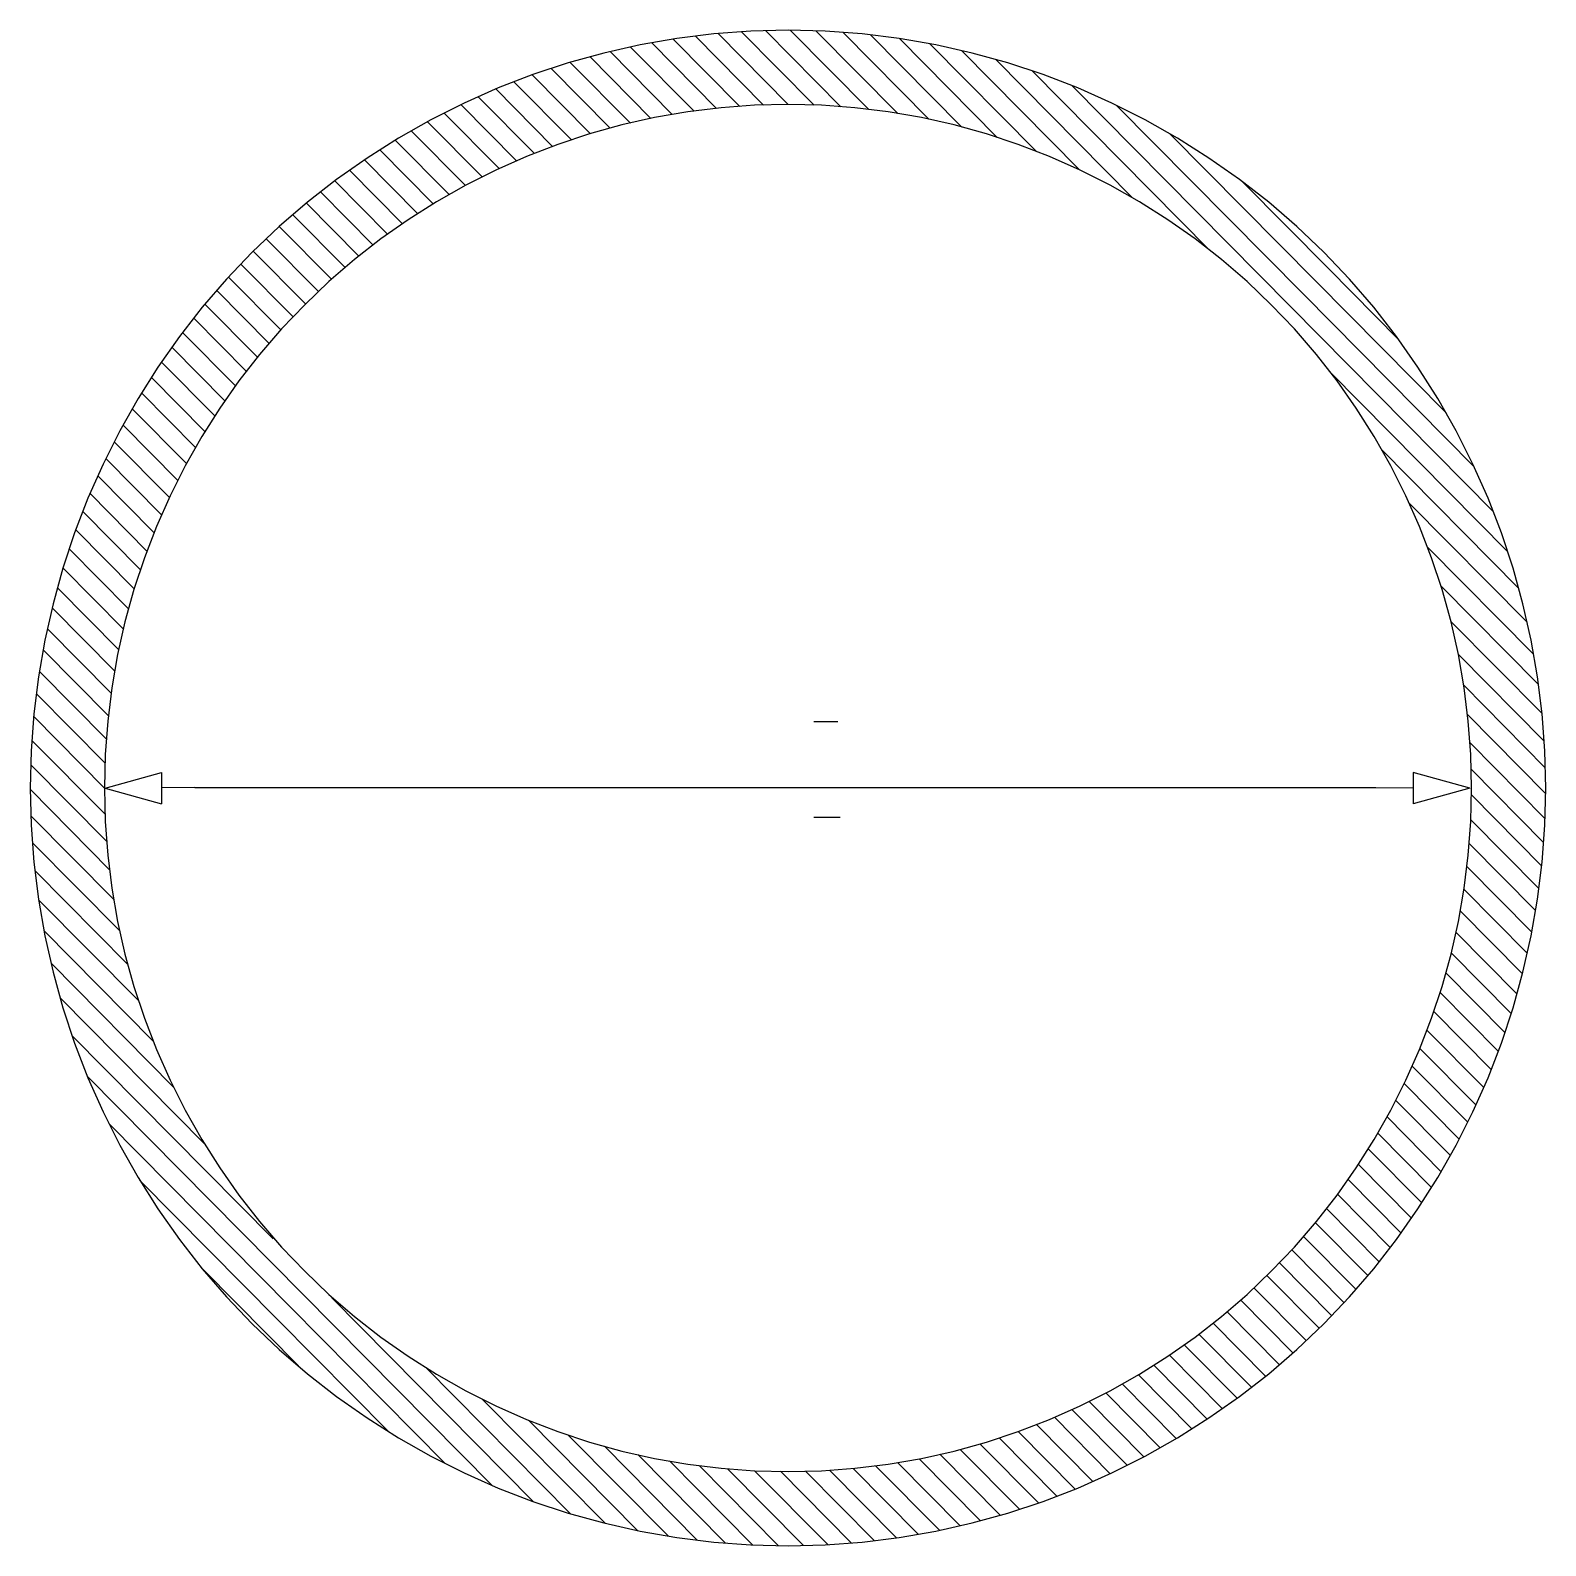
# Model space of a CAD drawing. Extents: x 534 to 1169, y 266 to 900.
import ezdxf

# ---------------------------------------------------------------- set-up
doc = ezdxf.new("R2010")
doc.units = 0
doc.header["$MEASUREMENT"] = 0
doc.layers.add('-1', color=7, linetype='CONTINUOUS')
doc.layers.add('1', color=7, linetype='CONTINUOUS')

msp = doc.modelspace()

# ---------------------------------------------------------------- linework, layer by layer
at = {"layer": '-1', "color": 2, "linetype": 'Continuous'}
for p, q in [((862.54, 610.9), (872.54, 610.9)), ((862.54, 570.7), (873.54, 570.7))]:
    msp.add_line(p, q, dxfattribs=at)
at = {"layer": '-1', "color": 3, "linetype": 'Continuous'}
msp.add_line((603.2, 583.18), (1097.88, 583.18), dxfattribs=at)
at = {"layer": '1', "color": 7, "linetype": 'Continuous'}
for p, q in [((805.15, 896.91), (789.8, 894.25)), ((820.61, 898.82), (805.15, 896.91)), ((836.14, 899.96), (820.61, 898.82)), ((851.72, 900.34), (836.14, 899.96)), ((867.29, 899.96), (851.72, 900.34)), ((882.82, 898.82), (867.29, 899.96)), ((898.28, 896.91), (882.82, 898.82)), ((913.63, 894.25), (898.28, 896.91)), ((774.6, 890.83), (759.59, 886.68)), ((789.8, 894.25), (774.6, 890.83)), ((928.83, 890.83), (913.63, 894.25)), ((943.84, 886.68), (928.83, 890.83)), ((759.59, 886.68), (744.8, 881.79)), ((958.63, 881.79), (943.84, 886.68)), ((730.27, 876.19), (716.03, 869.87)), ((744.8, 881.79), (730.27, 876.19)), ((973.17, 876.19), (958.63, 881.79)), ((987.41, 869.87), (973.17, 876.19)), ((716.03, 869.87), (702.11, 862.87)), ((1001.32, 862.87), (987.41, 869.87)), ((795.86, 863.77), (782.15, 860.7)), ((809.71, 866.18), (795.86, 863.77)), ((823.66, 867.9), (809.71, 866.18)), ((837.67, 868.93), (823.66, 867.9)), ((851.72, 869.28), (837.67, 868.93)), ((865.76, 868.93), (851.72, 869.28)), ((879.78, 867.9), (865.76, 868.93)), ((893.72, 866.18), (879.78, 867.9)), ((907.57, 863.77), (893.72, 866.18)), ((921.28, 860.7), (907.57, 863.77)), ((702.11, 862.87), (688.56, 855.19)), ((768.61, 856.95), (755.27, 852.54)), ((782.15, 860.7), (768.61, 856.95)), ((934.82, 856.95), (921.28, 860.7)), ((948.17, 852.54), (934.82, 856.95)), ((1014.87, 855.19), (1001.32, 862.87)), ((688.56, 855.19), (675.4, 846.86)), ((755.27, 852.54), (742.16, 847.48)), ((961.28, 847.48), (948.17, 852.54)), ((1028.03, 846.86), (1014.87, 855.19)), ((675.4, 846.86), (662.67, 837.89)), ((742.16, 847.48), (729.31, 841.79)), ((974.12, 841.79), (961.28, 847.48)), ((1040.77, 837.89), (1028.03, 846.86)), ((662.67, 837.89), (650.39, 828.31)), ((729.31, 841.79), (716.76, 835.47)), ((986.67, 835.47), (974.12, 841.79)), ((1053.05, 828.31), (1040.77, 837.89)), ((716.76, 835.47), (704.53, 828.54)), ((998.9, 828.54), (986.67, 835.47)), ((650.39, 828.31), (638.59, 818.13)), ((704.53, 828.54), (692.66, 821.03)), ((1010.77, 821.03), (998.9, 828.54)), ((1064.84, 818.13), (1053.05, 828.31)), ((692.66, 821.03), (681.17, 812.94)), ((1022.26, 812.94), (1010.77, 821.03)), ((638.59, 818.13), (627.31, 807.39)), ((681.17, 812.94), (670.1, 804.29)), ((1033.34, 804.29), (1022.26, 812.94)), ((1076.13, 807.39), (1064.84, 818.13)), ((627.31, 807.39), (616.57, 796.11)), ((1086.87, 796.11), (1076.13, 807.39)), ((670.1, 804.29), (659.45, 795.11)), ((1043.98, 795.11), (1033.34, 804.29)), ((616.57, 796.11), (606.39, 784.32)), ((659.45, 795.11), (649.28, 785.42)), ((1054.16, 785.42), (1043.98, 795.11)), ((1097.04, 784.32), (1086.87, 796.11)), ((606.39, 784.32), (596.81, 772.04)), ((649.28, 785.42), (639.59, 775.25)), ((1063.85, 775.25), (1054.16, 785.42)), ((1106.62, 772.04), (1097.04, 784.32)), ((639.59, 775.25), (630.41, 764.61)), ((1073.02, 764.61), (1063.85, 775.25)), ((596.81, 772.04), (587.84, 759.3)), ((1115.59, 759.3), (1106.62, 772.04)), ((630.41, 764.61), (621.76, 753.53)), ((1081.67, 753.53), (1073.02, 764.61)), ((587.84, 759.3), (579.51, 746.14)), ((1123.93, 746.14), (1115.59, 759.3)), ((621.76, 753.53), (613.67, 742.04)), ((1089.76, 742.04), (1081.67, 753.53)), ((579.51, 746.14), (571.83, 732.59)), ((1131.6, 732.59), (1123.93, 746.14)), ((613.67, 742.04), (606.16, 730.17)), ((1097.28, 730.17), (1089.76, 742.04)), ((571.83, 732.59), (564.83, 718.67)), ((606.16, 730.17), (599.23, 717.94)), ((1104.2, 717.94), (1097.28, 730.17)), ((1138.61, 718.67), (1131.6, 732.59)), ((564.83, 718.67), (558.51, 704.43)), ((599.23, 717.94), (592.91, 705.39)), ((1110.52, 705.39), (1104.2, 717.94)), ((1144.92, 704.43), (1138.61, 718.67)), ((592.91, 705.39), (587.22, 692.54)), ((1116.22, 692.54), (1110.52, 705.39)), ((558.51, 704.43), (552.91, 689.9)), ((1150.53, 689.9), (1144.92, 704.43)), ((587.22, 692.54), (582.16, 679.43)), ((1121.27, 679.43), (1116.22, 692.54)), ((552.91, 689.9), (548.02, 675.11)), ((1155.41, 675.11), (1150.53, 689.9)), ((582.16, 679.43), (577.75, 666.09)), ((1125.68, 666.09), (1121.27, 679.43)), ((548.02, 675.11), (543.87, 660.1)), ((1159.57, 660.1), (1155.41, 675.11)), ((577.75, 666.09), (574, 652.55)), ((1129.43, 652.55), (1125.68, 666.09)), ((543.87, 660.1), (540.45, 644.9)), ((1162.98, 644.9), (1159.57, 660.1)), ((574, 652.55), (570.93, 638.84)), ((1132.51, 638.84), (1129.43, 652.55)), ((540.45, 644.9), (537.79, 629.55)), ((1165.64, 629.55), (1162.98, 644.9)), ((570.93, 638.84), (568.52, 624.99)), ((1134.91, 624.99), (1132.51, 638.84)), ((537.79, 629.55), (535.88, 614.09)), ((1167.55, 614.09), (1165.64, 629.55)), ((568.52, 624.99), (566.8, 611.04)), ((1136.63, 611.04), (1134.91, 624.99)), ((535.88, 614.09), (534.74, 598.56)), ((566.8, 611.04), (565.77, 597.03)), ((1137.66, 597.03), (1136.63, 611.04)), ((1168.7, 598.56), (1167.55, 614.09)), ((534.74, 598.56), (534.36, 582.98)), ((565.77, 597.03), (565.42, 582.98)), ((1138.01, 582.98), (1137.66, 597.03)), ((1169.08, 582.98), (1168.7, 598.56)), ((534.36, 582.98), (534.74, 567.41)), ((565.42, 582.98), (565.77, 568.94)), ((1137.66, 568.94), (1138.01, 582.98)), ((1168.7, 567.41), (1169.08, 582.98)), ((534.74, 567.41), (535.88, 551.88)), ((565.77, 568.94), (566.8, 554.92)), ((1136.63, 554.92), (1137.66, 568.94)), ((1167.55, 551.88), (1168.7, 567.41)), ((566.8, 554.92), (568.52, 540.98)), ((1134.91, 540.98), (1136.63, 554.92)), ((535.88, 551.88), (537.79, 536.42)), ((1165.64, 536.42), (1167.55, 551.88)), ((568.52, 540.98), (570.93, 527.13)), ((1132.51, 527.13), (1134.91, 540.98)), ((537.79, 536.42), (540.45, 521.07)), ((1162.98, 521.07), (1165.64, 536.42)), ((570.93, 527.13), (574, 513.42)), ((1129.43, 513.42), (1132.51, 527.13)), ((540.45, 521.07), (543.87, 505.87)), ((1159.57, 505.87), (1162.98, 521.07)), ((574, 513.42), (577.75, 499.88)), ((1125.68, 499.88), (1129.43, 513.42)), ((543.87, 505.87), (548.02, 490.86)), ((1155.41, 490.86), (1159.57, 505.87)), ((577.75, 499.88), (582.16, 486.53)), ((1121.27, 486.53), (1125.68, 499.88)), ((548.02, 490.86), (552.91, 476.07)), ((1150.53, 476.07), (1155.41, 490.86)), ((582.16, 486.53), (587.22, 473.42)), ((1116.22, 473.42), (1121.27, 486.53)), ((552.91, 476.07), (558.51, 461.53)), ((1144.92, 461.53), (1150.53, 476.07)), ((587.22, 473.42), (592.91, 460.58)), ((1110.52, 460.58), (1116.22, 473.42)), ((558.51, 461.53), (564.83, 447.29)), ((592.91, 460.58), (599.23, 448.03)), ((1104.2, 448.03), (1110.52, 460.58)), ((1138.61, 447.29), (1144.92, 461.53)), ((564.83, 447.29), (571.83, 433.38)), ((599.23, 448.03), (606.16, 435.8)), ((1097.28, 435.8), (1104.2, 448.03)), ((1131.6, 433.38), (1138.61, 447.29)), ((571.83, 433.38), (579.51, 419.83)), ((606.16, 435.8), (613.67, 423.93)), ((1089.76, 423.93), (1097.28, 435.8)), ((1123.93, 419.83), (1131.6, 433.38)), ((579.51, 419.83), (587.84, 406.67)), ((613.67, 423.93), (621.76, 412.44)), ((1081.67, 412.44), (1089.76, 423.93)), ((1115.59, 406.67), (1123.93, 419.83)), ((587.84, 406.67), (596.81, 393.93)), ((621.76, 412.44), (630.41, 401.36)), ((1073.02, 401.36), (1081.67, 412.44)), ((1106.62, 393.93), (1115.59, 406.67)), ((630.41, 401.36), (639.59, 390.72)), ((1063.85, 390.72), (1073.02, 401.36)), ((596.81, 393.93), (606.39, 381.65)), ((1097.04, 381.65), (1106.62, 393.93)), ((639.59, 390.72), (649.28, 380.54)), ((1054.16, 380.54), (1063.85, 390.72)), ((606.39, 381.65), (616.57, 369.86)), ((1086.87, 369.86), (1097.04, 381.65)), ((649.28, 380.54), (659.45, 370.85)), ((1043.98, 370.85), (1054.16, 380.54)), ((616.57, 369.86), (627.31, 358.58)), ((659.45, 370.85), (670.1, 361.68)), ((1033.34, 361.68), (1043.98, 370.85)), ((1076.13, 358.58), (1086.87, 369.86)), ((627.31, 358.58), (638.59, 347.83)), ((670.1, 361.68), (681.17, 353.03)), ((1022.26, 353.03), (1033.34, 361.68)), ((1064.84, 347.83), (1076.13, 358.58)), ((681.17, 353.03), (692.66, 344.94)), ((1010.77, 344.94), (1022.26, 353.03)), ((638.59, 347.83), (650.39, 337.66)), ((692.66, 344.94), (704.53, 337.42)), ((998.9, 337.42), (1010.77, 344.94)), ((1053.05, 337.66), (1064.84, 347.83)), ((650.39, 337.66), (662.67, 328.08)), ((704.53, 337.42), (716.76, 330.5)), ((986.67, 330.5), (998.9, 337.42)), ((1040.77, 328.08), (1053.05, 337.66)), ((716.76, 330.5), (729.31, 324.18)), ((974.12, 324.18), (986.67, 330.5)), ((662.67, 328.08), (675.4, 319.11)), ((729.31, 324.18), (742.16, 318.48)), ((961.28, 318.48), (974.12, 324.18)), ((1028.03, 319.11), (1040.77, 328.08)), ((675.4, 319.11), (688.56, 310.77)), ((742.16, 318.48), (755.27, 313.43)), ((948.17, 313.43), (961.28, 318.48)), ((1014.87, 310.77), (1028.03, 319.11)), ((755.27, 313.43), (768.61, 309.02)), ((934.82, 309.02), (948.17, 313.43)), ((688.56, 310.77), (702.11, 303.1)), ((768.61, 309.02), (782.15, 305.27)), ((782.15, 305.27), (795.86, 302.19)), ((907.57, 302.19), (921.28, 305.27)), ((921.28, 305.27), (934.82, 309.02)), ((1001.32, 303.1), (1014.87, 310.77)), ((702.11, 303.1), (716.03, 296.09)), ((795.86, 302.19), (809.71, 299.79)), ((809.71, 299.79), (823.66, 298.07)), ((879.78, 298.07), (893.72, 299.79)), ((893.72, 299.79), (907.57, 302.19)), ((987.41, 296.09), (1001.32, 303.1)), ((716.03, 296.09), (730.27, 289.78)), ((823.66, 298.07), (837.67, 297.04)), ((837.67, 297.04), (851.72, 296.69)), ((851.72, 296.69), (865.76, 297.04)), ((865.76, 297.04), (879.78, 298.07)), ((973.17, 289.78), (987.41, 296.09)), ((730.27, 289.78), (744.8, 284.17)), ((958.63, 284.17), (973.17, 289.78)), ((744.8, 284.17), (759.59, 279.29)), ((759.59, 279.29), (774.6, 275.13)), ((928.83, 275.13), (943.84, 279.29)), ((943.84, 279.29), (958.63, 284.17)), ((774.6, 275.13), (789.8, 271.72)), ((913.63, 271.72), (928.83, 275.13)), ((789.8, 271.72), (805.15, 269.06)), ((805.15, 269.06), (820.61, 267.15)), ((820.61, 267.15), (836.14, 266)), ((867.29, 266), (882.82, 267.15)), ((882.82, 267.15), (898.28, 269.06)), ((898.28, 269.06), (913.63, 271.72)), ((836.14, 266), (851.72, 265.62)), ((851.72, 265.62), (867.29, 266))]:
    msp.add_line(p, q, dxfattribs=at)
at = {"layer": '1', "color": 4, "linetype": 'Continuous'}
for p, q in [((821.77, 867.66), (794.64, 895.09)), ((831.51, 868.48), (803.64, 896.65)), ((841.52, 869.03), (812.98, 897.87)), ((851.83, 869.27), (822.46, 898.95)), ((862.64, 869.01), (832.29, 899.68)), ((873.86, 868.33), (842.41, 900.12)), ((885.54, 867.19), (852.76, 900.32)), ((897.79, 865.47), (863.58, 900.05)), ((910.72, 863.07), (874.76, 899.41)), ((924.5, 859.81), (886.33, 898.38)), ((939.36, 855.45), (898.35, 896.9)), ((794.31, 863.43), (768.79, 889.22)), ((803.25, 865.06), (777.17, 891.41)), ((812.36, 866.5), (785.8, 893.35)), ((955.64, 849.66), (911.09, 894.69)), ((973.86, 841.9), (924.48, 891.81)), ((777.25, 859.34), (752.52, 884.34)), ((785.68, 861.49), (760.5, 886.93)), ((996.01, 830.18), (938.7, 888.1)), ((1028.25, 808.26), (953.97, 883.33)), ((761, 854.44), (736.94, 878.76)), ((768.97, 857.05), (744.57, 881.7)), ((1062.16, 784.65), (970.62, 877.17)), ((745.5, 848.77), (722.01, 872.52)), ((753.14, 851.72), (729.34, 875.77)), ((730.7, 842.41), (707.68, 865.67)), ((738.04, 845.66), (714.73, 869.22)), ((1067.47, 789.95), (989.37, 868.89)), ((716.57, 835.36), (693.94, 858.24)), ((723.61, 838.92), (700.7, 862.07)), ((1072.77, 795.25), (1011.67, 857.01)), ((709.81, 831.53), (687.23, 854.35)), ((696.62, 823.54), (674.31, 846.09)), ((703.11, 827.64), (680.75, 850.24)), ((690.24, 819.32), (668.09, 841.71)), ((677.95, 810.42), (655.95, 832.65)), ((684.02, 814.94), (661.91, 837.3)), ((1078.07, 800.56), (1042.38, 836.63)), ((671.99, 805.77), (650.02, 827.99)), ((666.22, 800.95), (644.32, 823.08)), ((655.05, 790.91), (633.2, 813)), ((660.53, 796.04), (638.63, 818.17)), ((649.61, 785.74), (627.76, 807.82)), ((644.42, 780.32), (622.57, 802.41)), ((1107.44, 770.88), (1078.07, 800.56)), ((639.27, 774.87), (617.39, 796.98)), ((1127.36, 740.09), (1072.77, 795.25)), ((634.35, 769.18), (612.44, 791.32)), ((1139.11, 717.55), (1067.47, 789.95)), ((629.49, 763.43), (607.52, 785.63)), ((1147.09, 698.82), (1062.16, 784.65)), ((624.84, 757.46), (602.81, 779.73)), ((620.28, 751.41), (598.16, 773.76)), ((615.89, 745.18), (593.7, 767.61)), ((611.63, 738.82), (589.31, 761.38)), ((1153.12, 682.06), (1078.92, 757.05)), ((607.52, 732.32), (585.1, 754.97)), ((603.58, 725.63), (580.98, 748.47)), ((599.74, 718.85), (577.04, 741.79)), ((596.15, 711.82), (573.2, 735.01)), ((592.62, 704.72), (569.54, 728.04)), ((1157.73, 666.73), (1100.37, 724.7)), ((589.35, 697.36), (565.99, 720.98)), ((586.19, 689.89), (562.63, 713.71)), ((583.23, 682.22), (559.36, 706.34)), ((580.48, 674.34), (556.32, 698.75)), ((1161.28, 652.49), (1111.81, 702.48)), ((577.84, 666.34), (553.36, 691.08)), ((575.52, 658.02), (550.67, 683.14)), ((1163.99, 639.08), (1119.49, 684.06)), ((573.34, 649.57), (548.03, 675.14)), ((571.38, 640.88), (545.73, 666.81)), ((1166.04, 626.35), (1125.16, 667.66)), ((569.72, 631.89), (543.49, 658.41)), ((568.24, 622.72), (541.54, 649.72)), ((1167.54, 614.17), (1129.38, 652.74)), ((567.07, 613.24), (539.75, 640.86)), ((1168.39, 602.64), (1132.49, 638.93)), ((566.24, 603.42), (538.18, 631.78)), ((565.68, 593.33), (536.91, 622.4)), ((1168.87, 591.5), (1134.74, 625.99)), ((565.43, 582.92), (535.79, 612.87)), ((1169.02, 580.68), (1136.3, 613.75)), ((565.69, 571.98), (535.06, 602.94)), ((1168.77, 570.27), (1137.29, 602.08)), ((566.38, 560.63), (534.6, 592.75)), ((1168.17, 560.22), (1137.82, 590.89)), ((567.56, 548.77), (534.37, 582.31)), ((1167.36, 550.36), (1137.94, 580.1)), ((569.33, 536.32), (534.64, 571.38)), ((1166.19, 540.88), (1137.68, 569.7)), ((571.82, 523.14), (535.28, 560.07)), ((1164.81, 531.62), (1136.99, 559.74)), ((575.22, 509.05), (536.32, 548.36)), ((1163.24, 522.55), (1136.03, 550.04)), ((1161.35, 513.79), (1134.84, 540.58)), ((579.77, 493.78), (537.84, 536.16)), ((1159.36, 505.13), (1133.27, 531.51)), ((585.85, 476.97), (540.08, 523.23)), ((1157.06, 496.8), (1131.5, 522.63)), ((594.35, 457.71), (543.03, 509.58)), ((1154.66, 488.57), (1129.55, 513.94)), ((1152.01, 480.57), (1127.26, 505.59)), ((1149.23, 472.72), (1124.85, 497.36)), ((607.35, 433.91), (546.86, 495.05)), ((1146.27, 465.05), (1122.21, 489.37)), ((636.09, 394.21), (551.81, 479.38)), ((1143.15, 457.54), (1119.36, 481.58)), ((1139.89, 450.18), (1116.4, 473.91)), ((1136.44, 442.99), (1113.16, 466.53)), ((648.51, 370.99), (558.25, 462.21)), ((1132.89, 435.93), (1109.84, 459.22)), ((1129.15, 429.04), (1106.28, 452.15)), ((1125.3, 422.26), (1102.61, 445.2)), ((643.2, 365.69), (567.28, 442.43)), ((1121.29, 415.66), (1098.76, 438.42)), ((1117.17, 409.16), (1094.75, 431.81)), ((1112.89, 402.82), (1090.64, 425.31)), ((1108.5, 396.59), (1086.31, 419.02)), ((637.9, 360.38), (580.26, 418.64)), ((1103.96, 390.52), (1081.92, 412.79)), ((1099.31, 384.56), (1077.28, 406.82)), ((1094.52, 378.73), (1072.61, 400.88)), ((1089.61, 373.03), (1067.69, 395.18)), ((1084.58, 367.45), (1062.72, 389.54)), ((646.62, 340.91), (606.99, 380.97)), ((1079.4, 362.02), (1057.55, 384.11)), ((1074.14, 356.68), (1052.29, 378.76)), ((727.76, 290.89), (648.51, 370.99)), ((745.03, 284.1), (660.64, 369.39)), ((1063.19, 346.41), (1041.3, 368.54)), ((1068.7, 351.51), (1046.85, 373.59)), ((708.13, 300.07), (643.2, 365.69)), ((1057.5, 341.5), (1035.61, 363.63)), ((684.34, 313.45), (637.9, 360.38)), ((1051.75, 336.65), (1029.76, 358.88)), ((1039.81, 327.4), (1017.65, 349.79)), ((1045.8, 332), (1023.8, 354.23)), ((1033.59, 323.02), (1011.44, 345.41)), ((760.62, 279), (699.95, 340.33)), ((1020.85, 314.56), (998.47, 337.18)), ((1027.34, 318.67), (1004.98, 341.27)), ((1014.35, 310.48), (991.71, 333.35)), ((775.12, 275.02), (723.66, 327.02)), ((1000.8, 302.84), (977.84, 326.05)), ((1007.59, 306.65), (984.88, 329.59)), ((788.68, 271.97), (742.97, 318.17)), ((986.69, 295.77), (963.32, 319.39)), ((993.76, 299.29), (970.66, 322.64)), ((801.49, 269.69), (759.65, 311.98)), ((971.97, 289.32), (948.13, 313.42)), ((979.36, 292.52), (955.77, 316.36)), ((813.71, 268), (774.83, 307.3)), ((948.67, 280.88), (923.84, 305.98)), ((956.62, 283.51), (932.12, 308.27)), ((964.34, 286.38), (940.18, 310.79)), ((825.46, 266.79), (788.88, 303.76)), ((836.8, 265.99), (802.04, 301.12)), ((847.62, 265.72), (814.49, 299.2)), ((915.19, 272.07), (888.41, 299.13)), ((923.82, 274.01), (897.64, 300.47)), ((932.31, 276.1), (906.65, 302.03)), ((940.59, 278.39), (915.32, 303.93)), ((858.11, 265.78), (826.36, 297.87)), ((868.36, 266.08), (837.74, 297.03)), ((878.19, 266.81), (848.55, 296.77)), ((887.8, 267.76), (859, 296.87)), ((897.2, 268.92), (869.14, 297.28)), ((906.25, 270.44), (878.97, 298.01))]:
    msp.add_line(p, q, dxfattribs=at)
at = {"layer": '1', "color": 3, "linetype": 'Continuous'}
for p, q in [((565.65, 582.85), (589.37, 589.41)), ((589.37, 589.41), (589.37, 576.3)), ((589.37, 589.41), (589.37, 576.3)), ((1137.29, 582.96), (1113.58, 589.51)), ((1113.58, 589.51), (1113.58, 576.4)), ((565.65, 582.85), (589.37, 576.3)), ((603.2, 583.18), (589.37, 583.06)), ((1097.88, 583.18), (1113.58, 583.1)), ((1137.29, 582.96), (1113.58, 576.4))]:
    msp.add_line(p, q, dxfattribs=at)

doc.saveas('drawing.dxf')
